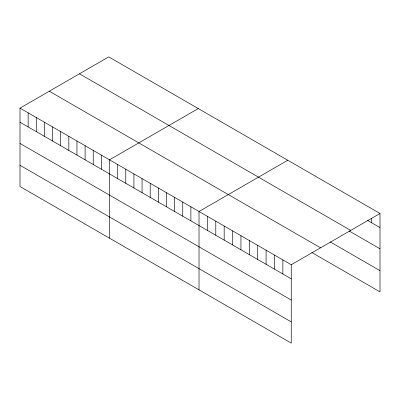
<?xml version="1.0" encoding="UTF-8"?>
<svg xmlns="http://www.w3.org/2000/svg" width="400" height="400" viewBox="0 0 400 400"><rect width="100%" height="100%" fill="white"/><g stroke="black" fill="none" stroke-linecap="round" stroke-linejoin="round"><path stroke-width="0.6" d="M20 108.13L291.245 264.735L291.245 343.11L20 186.505L20 108.13L108.755 56.89L380 213.495L380 291.87L311.88 252.54M198.265 108.57L109.51 159.81L109.51 238.185M287.775 160.25L199.025 211.49L199.025 289.865M291.245 264.735L380 213.495M367.425 220.325L380 227.585M79.465 73.8L350.71 230.405M349.085 230.95L380 248.8M330.22 241.915L380 270.655M49.29 91.22L320.535 247.825M20 122.225L291.245 278.825M20 143.435L291.245 300.04M20 165.295L291.245 321.895M371.615 218.455L371.615 222.745M282.865 259.895L282.865 273.985M274.48 255.055L274.48 269.145M266.095 250.215L266.095 264.305M257.71 245.37L257.71 259.465M249.325 240.53L249.325 254.625M240.945 235.69L240.945 249.785M232.56 230.85L232.56 244.945M224.175 226.01L224.175 240.105M215.79 221.17L215.79 235.265M207.405 216.33L207.405 230.425M190.885 206.79L190.885 220.885M182.75 202.095L182.75 216.185M174.61 197.395L174.61 211.49M166.475 192.695L166.475 206.79M158.335 188L158.335 202.09M150.2 183.3L150.2 197.395M142.06 178.6L142.06 192.695M133.925 173.905L133.925 187.995M125.785 169.205L125.785 183.3M117.65 164.51L117.65 178.6M101.375 155.11L101.375 169.205M93.235 150.415L93.235 164.505M85.1 145.715L85.1 159.81M76.96 141.02L76.96 155.11M68.825 136.32L68.825 150.415M60.685 131.62L60.685 145.715M52.55 126.925L52.55 141.015M44.41 122.225L44.41 136.32M36.275 117.525L36.275 131.62M28.135 112.83L28.135 126.92"/></g></svg>
